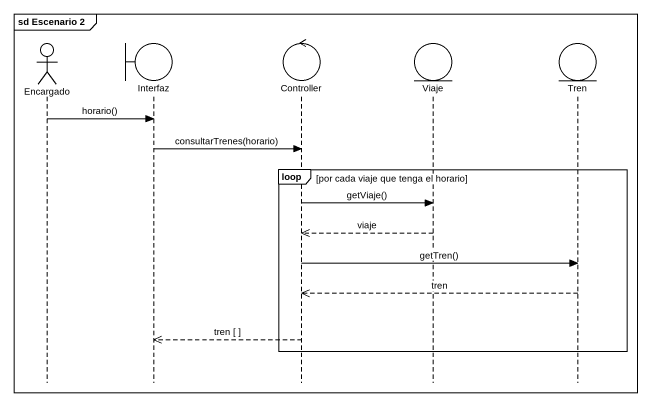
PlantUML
@startuml
mainframe sd Escenario 2
hide footbox
actor Encargado
boundary Interfaz
control Controller
entity Viaje
entity Tren

Encargado -> Interfaz : horario()
Interfaz -> Controller : consultarTrenes(horario)
loop por cada viaje que tenga el horario
  Controller -> Viaje : getViaje()
  Viaje -->> Controller : viaje
  Controller -> Tren : getTren()
  Tren -->> Controller : tren
  Controller -->> Interfaz : tren [ ]
end
@enduml
